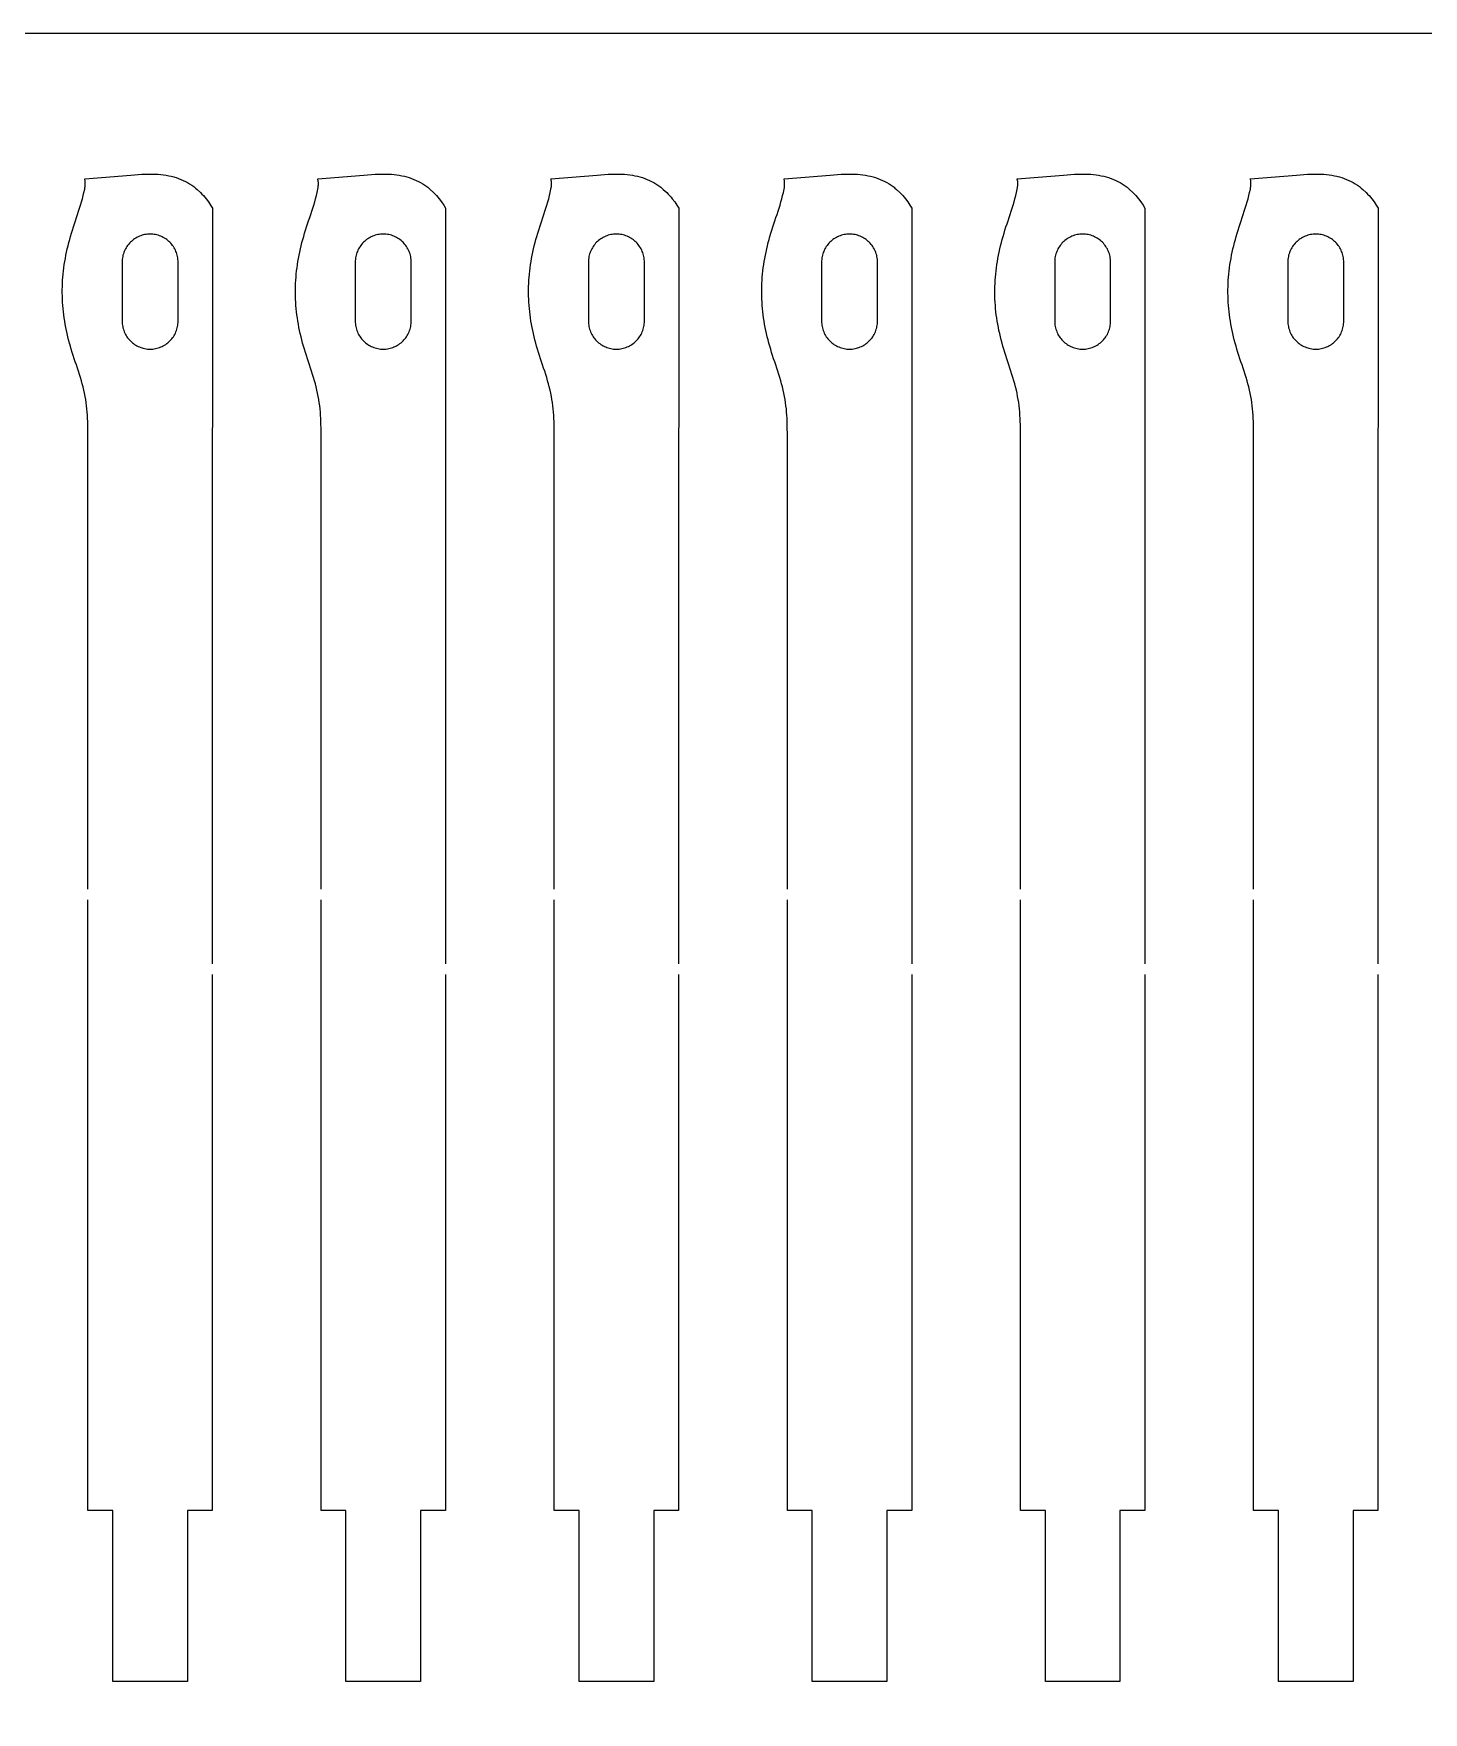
# Model space of a CAD drawing. Header units: millimetres. Extents: x 0 to 340, y 0 to 100.
# Drawn here: x 250.6 to 295.3, y 46 to 100 of the extents above; entities that cross this region are included whole.
import ezdxf

# ---------------------------------------------------------------- set-up
doc = ezdxf.new("R2010")
doc.units = ezdxf.units.MM
doc.layers.add('CUT_red', color=1, linetype='Continuous', true_color=0xff0000)
doc.layers.add('REF_delete', color=7, linetype='Continuous')

msp = doc.modelspace()

# ---------------------------------------------------------------- linework, layer by layer
at = {"layer": 'CUT_red', "true_color": 0xff0000}
for points in [[(252.325, 72.482), (252.325, 87.12), (252.323, 87.322), (252.321, 87.422), (252.318, 87.523), (252.314, 87.624), (252.308, 87.725), (252.301, 87.826), (252.292, 87.927), (252.281, 88.028), (252.267, 88.129), (252.252, 88.23), (252.234, 88.331), (252.214, 88.431), (252.192, 88.532), (252.167, 88.633), (252.141, 88.734), (252.112, 88.835), (252.082, 88.936), (252.051, 89.037), (252.018, 89.138), (251.984, 89.239), (251.951, 89.34), (251.917, 89.441), (251.884, 89.541), (251.851, 89.642), (251.82, 89.743), (251.789, 89.844), (251.759, 89.945), (251.731, 90.046), (251.704, 90.147), (251.679, 90.248), (251.655, 90.349), (251.633, 90.449), (251.613, 90.55), (251.594, 90.651), (251.577, 90.752), (251.561, 90.853), (251.547, 90.954), (251.535, 91.055), (251.525, 91.156), (251.516, 91.257), (251.51, 91.358), (251.504, 91.459), (251.501, 91.559), (251.5, 91.66), (251.5, 91.761), (251.502, 91.862), (251.505, 91.963), (251.511, 92.064), (251.518, 92.165), (251.527, 92.266), (251.538, 92.367), (251.55, 92.468), (251.564, 92.568), (251.58, 92.669), (251.598, 92.77), (251.617, 92.871), (251.638, 92.972), (251.66, 93.073), (251.684, 93.174), (251.71, 93.275), (251.737, 93.376), (251.766, 93.476), (251.795, 93.577), (251.826, 93.678), (251.858, 93.779), (251.891, 93.88), (251.924, 93.981), (251.958, 94.082), (251.992, 94.183), (252.025, 94.284), (252.057, 94.385), (252.089, 94.486), (252.119, 94.586), (252.147, 94.687), (252.173, 94.788), (252.197, 94.889), (252.22, 94.996), (252.229, 95.05), (252.232, 95.077), (252.235, 95.104), (252.237, 95.131), (252.238, 95.158), (252.238, 95.186), (252.237, 95.213), (252.235, 95.241), (252.231, 95.269), (252.225, 95.296), (252.222, 95.31), (252.219, 95.324), (253.705, 95.448), (254.061, 95.475), (254.237, 95.481), (254.413, 95.482), (254.586, 95.474), (254.671, 95.466), (254.756, 95.456), (254.839, 95.444), (254.922, 95.429), (255.003, 95.411), (255.083, 95.39), (255.161, 95.367), (255.238, 95.34), (255.313, 95.311), (255.387, 95.279), (255.458, 95.245), (255.528, 95.207), (255.596, 95.167), (255.662, 95.124), (255.726, 95.079), (255.757, 95.056), (255.787, 95.031), (255.834, 94.99), (255.943, 94.889), (255.992, 94.839), (256.038, 94.788), (256.082, 94.738), (256.124, 94.687), (256.2, 94.586), (256.27, 94.486), (256.329, 94.385), (256.329, 94.284), (256.329, 94.183), (256.329, 94.082), (256.329, 93.981), (256.329, 93.88), (256.329, 93.779), (256.329, 93.678), (256.329, 93.577), (256.329, 93.476), (256.329, 93.376), (256.329, 93.275), (256.329, 93.174), (256.329, 93.073), (256.329, 92.972), (256.329, 92.871), (256.329, 92.77), (256.329, 92.669), (256.329, 92.568), (256.329, 92.468), (256.329, 92.367), (256.329, 92.266), (256.329, 92.165), (256.329, 92.064), (256.329, 91.963), (256.329, 91.913), (256.329, 91.887), (256.329, 91.862), (256.329, 91.811), (256.329, 91.799), (256.329, 91.786), (256.329, 91.774), (256.329, 91.767), (256.329, 91.761), (256.329, 91.66), (256.329, 91.654), (256.329, 91.648), (256.329, 91.642), (256.329, 91.635), (256.329, 91.623), (256.329, 91.61), (256.329, 91.559), (256.329, 91.459), (256.329, 91.358), (256.329, 91.257), (256.329, 91.156), (256.329, 91.055), (256.329, 90.954), (256.329, 90.853), (256.329, 90.752), (256.329, 90.651), (256.329, 90.55), (256.329, 90.449), (256.329, 90.349), (256.329, 90.248), (256.329, 90.147), (256.329, 90.046), (256.329, 89.945), (256.329, 89.844), (256.329, 89.743), (256.329, 89.642), (256.329, 89.541), (256.329, 89.441), (256.329, 89.34), (256.329, 89.239), (256.329, 89.138), (256.329, 89.037), (256.329, 88.936), (256.329, 88.835), (256.329, 88.734), (256.329, 88.633), (256.329, 88.532), (256.329, 88.431), (256.329, 88.331), (256.329, 88.23), (256.329, 88.129), (256.329, 88.028), (256.329, 87.927), (256.329, 87.826), (256.329, 87.725), (256.329, 87.624), (256.329, 87.523), (256.329, 87.422), (256.326, 87.221), (256.325, 70.082)], [(259.825, 72.482), (259.825, 87.12), (259.823, 87.322), (259.821, 87.422), (259.818, 87.523), (259.814, 87.624), (259.808, 87.725), (259.801, 87.826), (259.792, 87.927), (259.781, 88.028), (259.767, 88.129), (259.752, 88.23), (259.734, 88.331), (259.714, 88.431), (259.692, 88.532), (259.667, 88.633), (259.641, 88.734), (259.612, 88.835), (259.582, 88.936), (259.551, 89.037), (259.518, 89.138), (259.484, 89.239), (259.451, 89.34), (259.417, 89.441), (259.384, 89.541), (259.351, 89.642), (259.32, 89.743), (259.289, 89.844), (259.259, 89.945), (259.231, 90.046), (259.204, 90.147), (259.179, 90.248), (259.155, 90.349), (259.133, 90.449), (259.113, 90.55), (259.094, 90.651), (259.077, 90.752), (259.061, 90.853), (259.047, 90.954), (259.035, 91.055), (259.025, 91.156), (259.016, 91.257), (259.01, 91.358), (259.004, 91.459), (259.001, 91.559), (259, 91.66), (259, 91.761), (259.002, 91.862), (259.005, 91.963), (259.011, 92.064), (259.018, 92.165), (259.027, 92.266), (259.038, 92.367), (259.05, 92.468), (259.064, 92.568), (259.08, 92.669), (259.098, 92.77), (259.117, 92.871), (259.138, 92.972), (259.16, 93.073), (259.184, 93.174), (259.21, 93.275), (259.237, 93.376), (259.266, 93.476), (259.295, 93.577), (259.326, 93.678), (259.358, 93.779), (259.391, 93.88), (259.424, 93.981), (259.458, 94.082), (259.492, 94.183), (259.525, 94.284), (259.557, 94.385), (259.589, 94.486), (259.619, 94.586), (259.647, 94.687), (259.673, 94.788), (259.697, 94.889), (259.72, 94.996), (259.729, 95.05), (259.732, 95.077), (259.735, 95.104), (259.737, 95.131), (259.738, 95.158), (259.738, 95.186), (259.737, 95.213), (259.735, 95.241), (259.731, 95.269), (259.725, 95.296), (259.722, 95.31), (259.719, 95.324), (261.205, 95.448), (261.561, 95.475), (261.737, 95.481), (261.913, 95.482), (262.086, 95.474), (262.171, 95.466), (262.256, 95.456), (262.339, 95.444), (262.422, 95.429), (262.503, 95.411), (262.583, 95.39), (262.661, 95.367), (262.738, 95.34), (262.813, 95.311), (262.887, 95.279), (262.958, 95.245), (263.028, 95.207), (263.096, 95.167), (263.162, 95.124), (263.226, 95.079), (263.257, 95.056), (263.287, 95.031), (263.334, 94.99), (263.443, 94.889), (263.492, 94.839), (263.538, 94.788), (263.582, 94.738), (263.624, 94.687), (263.7, 94.586), (263.77, 94.486), (263.829, 94.385), (263.829, 94.284), (263.829, 94.183), (263.829, 94.082), (263.829, 93.981), (263.829, 93.88), (263.829, 93.779), (263.829, 93.678), (263.829, 93.577), (263.829, 93.476), (263.829, 93.376), (263.829, 93.275), (263.829, 93.174), (263.829, 93.073), (263.829, 92.972), (263.829, 92.871), (263.829, 92.77), (263.829, 92.669), (263.829, 92.568), (263.829, 92.468), (263.829, 92.367), (263.829, 92.266), (263.829, 92.165), (263.829, 92.064), (263.829, 91.963), (263.829, 91.913), (263.829, 91.887), (263.829, 91.862), (263.829, 91.811), (263.829, 91.799), (263.829, 91.786), (263.829, 91.774), (263.829, 91.767), (263.829, 91.761), (263.829, 91.66), (263.829, 91.654), (263.829, 91.648), (263.829, 91.642), (263.829, 91.635), (263.829, 91.623), (263.829, 91.61), (263.829, 91.559), (263.829, 91.459), (263.829, 91.358), (263.829, 91.257), (263.829, 91.156), (263.829, 91.055), (263.829, 90.954), (263.829, 90.853), (263.829, 90.752), (263.829, 90.651), (263.829, 90.55), (263.829, 90.449), (263.829, 90.349), (263.829, 90.248), (263.829, 90.147), (263.829, 90.046), (263.829, 89.945), (263.829, 89.844), (263.829, 89.743), (263.829, 89.642), (263.829, 89.541), (263.829, 89.441), (263.829, 89.34), (263.829, 89.239), (263.829, 89.138), (263.829, 89.037), (263.829, 88.936), (263.829, 88.835), (263.829, 88.734), (263.829, 88.633), (263.829, 88.532), (263.829, 88.431), (263.829, 88.331), (263.829, 88.23), (263.829, 88.129), (263.829, 88.028), (263.829, 87.927), (263.829, 87.826), (263.829, 87.725), (263.829, 87.624), (263.829, 87.523), (263.829, 87.422), (263.826, 87.221), (263.825, 70.082)], [(267.325, 72.482), (267.325, 87.12), (267.323, 87.322), (267.321, 87.422), (267.318, 87.523), (267.314, 87.624), (267.308, 87.725), (267.301, 87.826), (267.292, 87.927), (267.281, 88.028), (267.267, 88.129), (267.252, 88.23), (267.234, 88.331), (267.214, 88.431), (267.192, 88.532), (267.167, 88.633), (267.141, 88.734), (267.112, 88.835), (267.082, 88.936), (267.051, 89.037), (267.018, 89.138), (266.984, 89.239), (266.951, 89.34), (266.917, 89.441), (266.884, 89.541), (266.851, 89.642), (266.82, 89.743), (266.789, 89.844), (266.759, 89.945), (266.731, 90.046), (266.704, 90.147), (266.679, 90.248), (266.655, 90.349), (266.633, 90.449), (266.613, 90.55), (266.594, 90.651), (266.577, 90.752), (266.561, 90.853), (266.547, 90.954), (266.535, 91.055), (266.525, 91.156), (266.516, 91.257), (266.51, 91.358), (266.504, 91.459), (266.501, 91.559), (266.5, 91.66), (266.5, 91.761), (266.502, 91.862), (266.505, 91.963), (266.511, 92.064), (266.518, 92.165), (266.527, 92.266), (266.538, 92.367), (266.55, 92.468), (266.564, 92.568), (266.58, 92.669), (266.598, 92.77), (266.617, 92.871), (266.638, 92.972), (266.66, 93.073), (266.684, 93.174), (266.71, 93.275), (266.737, 93.376), (266.766, 93.476), (266.795, 93.577), (266.826, 93.678), (266.858, 93.779), (266.891, 93.88), (266.924, 93.981), (266.958, 94.082), (266.992, 94.183), (267.025, 94.284), (267.057, 94.385), (267.089, 94.486), (267.119, 94.586), (267.147, 94.687), (267.173, 94.788), (267.197, 94.889), (267.22, 94.996), (267.229, 95.05), (267.232, 95.077), (267.235, 95.104), (267.237, 95.131), (267.238, 95.158), (267.238, 95.186), (267.237, 95.213), (267.235, 95.241), (267.231, 95.269), (267.225, 95.296), (267.222, 95.31), (267.219, 95.324), (268.705, 95.448), (269.061, 95.475), (269.237, 95.481), (269.413, 95.482), (269.586, 95.474), (269.671, 95.466), (269.756, 95.456), (269.839, 95.444), (269.922, 95.429), (270.003, 95.411), (270.083, 95.39), (270.161, 95.367), (270.238, 95.34), (270.313, 95.311), (270.387, 95.279), (270.458, 95.245), (270.528, 95.207), (270.596, 95.167), (270.662, 95.124), (270.726, 95.079), (270.757, 95.056), (270.787, 95.031), (270.834, 94.99), (270.943, 94.889), (270.992, 94.839), (271.038, 94.788), (271.082, 94.738), (271.124, 94.687), (271.2, 94.586), (271.27, 94.486), (271.329, 94.385), (271.329, 94.284), (271.329, 94.183), (271.329, 94.082), (271.329, 93.981), (271.329, 93.88), (271.329, 93.779), (271.329, 93.678), (271.329, 93.577), (271.329, 93.476), (271.329, 93.376), (271.329, 93.275), (271.329, 93.174), (271.329, 93.073), (271.329, 92.972), (271.329, 92.871), (271.329, 92.77), (271.329, 92.669), (271.329, 92.568), (271.329, 92.468), (271.329, 92.367), (271.329, 92.266), (271.329, 92.165), (271.329, 92.064), (271.329, 91.963), (271.329, 91.913), (271.329, 91.887), (271.329, 91.862), (271.329, 91.811), (271.329, 91.799), (271.329, 91.786), (271.329, 91.774), (271.329, 91.767), (271.329, 91.761), (271.329, 91.66), (271.329, 91.654), (271.329, 91.648), (271.329, 91.642), (271.329, 91.635), (271.329, 91.623), (271.329, 91.61), (271.329, 91.559), (271.329, 91.459), (271.329, 91.358), (271.329, 91.257), (271.329, 91.156), (271.329, 91.055), (271.329, 90.954), (271.329, 90.853), (271.329, 90.752), (271.329, 90.651), (271.329, 90.55), (271.329, 90.449), (271.329, 90.349), (271.329, 90.248), (271.329, 90.147), (271.329, 90.046), (271.329, 89.945), (271.329, 89.844), (271.329, 89.743), (271.329, 89.642), (271.329, 89.541), (271.329, 89.441), (271.329, 89.34), (271.329, 89.239), (271.329, 89.138), (271.329, 89.037), (271.329, 88.936), (271.329, 88.835), (271.329, 88.734), (271.329, 88.633), (271.329, 88.532), (271.329, 88.431), (271.329, 88.331), (271.329, 88.23), (271.329, 88.129), (271.329, 88.028), (271.329, 87.927), (271.329, 87.826), (271.329, 87.725), (271.329, 87.624), (271.329, 87.523), (271.329, 87.422), (271.326, 87.221), (271.325, 70.082)], [(274.825, 72.482), (274.825, 87.12), (274.823, 87.322), (274.821, 87.422), (274.818, 87.523), (274.814, 87.624), (274.808, 87.725), (274.801, 87.826), (274.792, 87.927), (274.781, 88.028), (274.767, 88.129), (274.752, 88.23), (274.734, 88.331), (274.714, 88.431), (274.692, 88.532), (274.667, 88.633), (274.641, 88.734), (274.612, 88.835), (274.582, 88.936), (274.551, 89.037), (274.518, 89.138), (274.484, 89.239), (274.451, 89.34), (274.417, 89.441), (274.384, 89.541), (274.351, 89.642), (274.32, 89.743), (274.289, 89.844), (274.259, 89.945), (274.231, 90.046), (274.204, 90.147), (274.179, 90.248), (274.155, 90.349), (274.133, 90.449), (274.113, 90.55), (274.094, 90.651), (274.077, 90.752), (274.061, 90.853), (274.047, 90.954), (274.035, 91.055), (274.025, 91.156), (274.016, 91.257), (274.01, 91.358), (274.004, 91.459), (274.001, 91.559), (274, 91.66), (274, 91.761), (274.002, 91.862), (274.005, 91.963), (274.011, 92.064), (274.018, 92.165), (274.027, 92.266), (274.038, 92.367), (274.05, 92.468), (274.064, 92.568), (274.08, 92.669), (274.098, 92.77), (274.117, 92.871), (274.138, 92.972), (274.16, 93.073), (274.184, 93.174), (274.21, 93.275), (274.237, 93.376), (274.266, 93.476), (274.295, 93.577), (274.326, 93.678), (274.358, 93.779), (274.391, 93.88), (274.424, 93.981), (274.458, 94.082), (274.492, 94.183), (274.525, 94.284), (274.557, 94.385), (274.589, 94.486), (274.619, 94.586), (274.647, 94.687), (274.673, 94.788), (274.697, 94.889), (274.72, 94.996), (274.729, 95.05), (274.732, 95.077), (274.735, 95.104), (274.737, 95.131), (274.738, 95.158), (274.738, 95.186), (274.737, 95.213), (274.735, 95.241), (274.731, 95.269), (274.725, 95.296), (274.722, 95.31), (274.719, 95.324), (276.205, 95.448), (276.561, 95.475), (276.737, 95.481), (276.913, 95.482), (277.086, 95.474), (277.171, 95.466), (277.256, 95.456), (277.339, 95.444), (277.422, 95.429), (277.503, 95.411), (277.583, 95.39), (277.661, 95.367), (277.738, 95.34), (277.813, 95.311), (277.887, 95.279), (277.958, 95.245), (278.028, 95.207), (278.096, 95.167), (278.162, 95.124), (278.226, 95.079), (278.257, 95.056), (278.287, 95.031), (278.334, 94.99), (278.443, 94.889), (278.492, 94.839), (278.538, 94.788), (278.582, 94.738), (278.624, 94.687), (278.7, 94.586), (278.77, 94.486), (278.829, 94.385), (278.829, 94.284), (278.829, 94.183), (278.829, 94.082), (278.829, 93.981), (278.829, 93.88), (278.829, 93.779), (278.829, 93.678), (278.829, 93.577), (278.829, 93.476), (278.829, 93.376), (278.829, 93.275), (278.829, 93.174), (278.829, 93.073), (278.829, 92.972), (278.829, 92.871), (278.829, 92.77), (278.829, 92.669), (278.829, 92.568), (278.829, 92.468), (278.829, 92.367), (278.829, 92.266), (278.829, 92.165), (278.829, 92.064), (278.829, 91.963), (278.829, 91.913), (278.829, 91.887), (278.829, 91.862), (278.829, 91.811), (278.829, 91.799), (278.829, 91.786), (278.829, 91.774), (278.829, 91.767), (278.829, 91.761), (278.829, 91.66), (278.829, 91.654), (278.829, 91.648), (278.829, 91.642), (278.829, 91.635), (278.829, 91.623), (278.829, 91.61), (278.829, 91.559), (278.829, 91.459), (278.829, 91.358), (278.829, 91.257), (278.829, 91.156), (278.829, 91.055), (278.829, 90.954), (278.829, 90.853), (278.829, 90.752), (278.829, 90.651), (278.829, 90.55), (278.829, 90.449), (278.829, 90.349), (278.829, 90.248), (278.829, 90.147), (278.829, 90.046), (278.829, 89.945), (278.829, 89.844), (278.829, 89.743), (278.829, 89.642), (278.829, 89.541), (278.829, 89.441), (278.829, 89.34), (278.829, 89.239), (278.829, 89.138), (278.829, 89.037), (278.829, 88.936), (278.829, 88.835), (278.829, 88.734), (278.829, 88.633), (278.829, 88.532), (278.829, 88.431), (278.829, 88.331), (278.829, 88.23), (278.829, 88.129), (278.829, 88.028), (278.829, 87.927), (278.829, 87.826), (278.829, 87.725), (278.829, 87.624), (278.829, 87.523), (278.829, 87.422), (278.826, 87.221), (278.825, 70.082)], [(282.325, 72.482), (282.325, 87.12), (282.323, 87.322), (282.321, 87.422), (282.318, 87.523), (282.314, 87.624), (282.308, 87.725), (282.301, 87.826), (282.292, 87.927), (282.281, 88.028), (282.267, 88.129), (282.252, 88.23), (282.234, 88.331), (282.214, 88.431), (282.192, 88.532), (282.167, 88.633), (282.141, 88.734), (282.112, 88.835), (282.082, 88.936), (282.051, 89.037), (282.018, 89.138), (281.984, 89.239), (281.951, 89.34), (281.917, 89.441), (281.884, 89.541), (281.851, 89.642), (281.82, 89.743), (281.789, 89.844), (281.759, 89.945), (281.731, 90.046), (281.704, 90.147), (281.679, 90.248), (281.655, 90.349), (281.633, 90.449), (281.613, 90.55), (281.594, 90.651), (281.577, 90.752), (281.561, 90.853), (281.547, 90.954), (281.535, 91.055), (281.525, 91.156), (281.516, 91.257), (281.51, 91.358), (281.504, 91.459), (281.501, 91.559), (281.5, 91.66), (281.5, 91.761), (281.502, 91.862), (281.505, 91.963), (281.511, 92.064), (281.518, 92.165), (281.527, 92.266), (281.538, 92.367), (281.55, 92.468), (281.564, 92.568), (281.58, 92.669), (281.598, 92.77), (281.617, 92.871), (281.638, 92.972), (281.66, 93.073), (281.684, 93.174), (281.71, 93.275), (281.737, 93.376), (281.766, 93.476), (281.795, 93.577), (281.826, 93.678), (281.858, 93.779), (281.891, 93.88), (281.924, 93.981), (281.958, 94.082), (281.992, 94.183), (282.025, 94.284), (282.057, 94.385), (282.089, 94.486), (282.119, 94.586), (282.147, 94.687), (282.173, 94.788), (282.197, 94.889), (282.22, 94.996), (282.229, 95.05), (282.232, 95.077), (282.235, 95.104), (282.237, 95.131), (282.238, 95.158), (282.238, 95.186), (282.237, 95.213), (282.235, 95.241), (282.231, 95.269), (282.225, 95.296), (282.222, 95.31), (282.219, 95.324), (283.705, 95.448), (284.061, 95.475), (284.237, 95.481), (284.413, 95.482), (284.586, 95.474), (284.671, 95.466), (284.756, 95.456), (284.839, 95.444), (284.922, 95.429), (285.003, 95.411), (285.083, 95.39), (285.161, 95.367), (285.238, 95.34), (285.313, 95.311), (285.387, 95.279), (285.458, 95.245), (285.528, 95.207), (285.596, 95.167), (285.662, 95.124), (285.726, 95.079), (285.757, 95.056), (285.787, 95.031), (285.834, 94.99), (285.943, 94.889), (285.992, 94.839), (286.038, 94.788), (286.082, 94.738), (286.124, 94.687), (286.2, 94.586), (286.27, 94.486), (286.329, 94.385), (286.329, 94.284), (286.329, 94.183), (286.329, 94.082), (286.329, 93.981), (286.329, 93.88), (286.329, 93.779), (286.329, 93.678), (286.329, 93.577), (286.329, 93.476), (286.329, 93.376), (286.329, 93.275), (286.329, 93.174), (286.329, 93.073), (286.329, 92.972), (286.329, 92.871), (286.329, 92.77), (286.329, 92.669), (286.329, 92.568), (286.329, 92.468), (286.329, 92.367), (286.329, 92.266), (286.329, 92.165), (286.329, 92.064), (286.329, 91.963), (286.329, 91.913), (286.329, 91.887), (286.329, 91.862), (286.329, 91.811), (286.329, 91.799), (286.329, 91.786), (286.329, 91.774), (286.329, 91.767), (286.329, 91.761), (286.329, 91.66), (286.329, 91.654), (286.329, 91.648), (286.329, 91.642), (286.329, 91.635), (286.329, 91.623), (286.329, 91.61), (286.329, 91.559), (286.329, 91.459), (286.329, 91.358), (286.329, 91.257), (286.329, 91.156), (286.329, 91.055), (286.329, 90.954), (286.329, 90.853), (286.329, 90.752), (286.329, 90.651), (286.329, 90.55), (286.329, 90.449), (286.329, 90.349), (286.329, 90.248), (286.329, 90.147), (286.329, 90.046), (286.329, 89.945), (286.329, 89.844), (286.329, 89.743), (286.329, 89.642), (286.329, 89.541), (286.329, 89.441), (286.329, 89.34), (286.329, 89.239), (286.329, 89.138), (286.329, 89.037), (286.329, 88.936), (286.329, 88.835), (286.329, 88.734), (286.329, 88.633), (286.329, 88.532), (286.329, 88.431), (286.329, 88.331), (286.329, 88.23), (286.329, 88.129), (286.329, 88.028), (286.329, 87.927), (286.329, 87.826), (286.329, 87.725), (286.329, 87.624), (286.329, 87.523), (286.329, 87.422), (286.326, 87.221), (286.325, 70.082)], [(289.825, 72.482), (289.825, 87.12), (289.823, 87.322), (289.821, 87.422), (289.818, 87.523), (289.814, 87.624), (289.808, 87.725), (289.801, 87.826), (289.792, 87.927), (289.781, 88.028), (289.767, 88.129), (289.752, 88.23), (289.734, 88.331), (289.714, 88.431), (289.692, 88.532), (289.667, 88.633), (289.641, 88.734), (289.612, 88.835), (289.582, 88.936), (289.551, 89.037), (289.518, 89.138), (289.484, 89.239), (289.451, 89.34), (289.417, 89.441), (289.384, 89.541), (289.351, 89.642), (289.32, 89.743), (289.289, 89.844), (289.259, 89.945), (289.231, 90.046), (289.204, 90.147), (289.179, 90.248), (289.155, 90.349), (289.133, 90.449), (289.113, 90.55), (289.094, 90.651), (289.077, 90.752), (289.061, 90.853), (289.047, 90.954), (289.035, 91.055), (289.025, 91.156), (289.016, 91.257), (289.01, 91.358), (289.004, 91.459), (289.001, 91.559), (289, 91.66), (289, 91.761), (289.002, 91.862), (289.005, 91.963), (289.011, 92.064), (289.018, 92.165), (289.027, 92.266), (289.038, 92.367), (289.05, 92.468), (289.064, 92.568), (289.08, 92.669), (289.098, 92.77), (289.117, 92.871), (289.138, 92.972), (289.16, 93.073), (289.184, 93.174), (289.21, 93.275), (289.237, 93.376), (289.266, 93.476), (289.295, 93.577), (289.326, 93.678), (289.358, 93.779), (289.391, 93.88), (289.424, 93.981), (289.458, 94.082), (289.492, 94.183), (289.525, 94.284), (289.557, 94.385), (289.589, 94.486), (289.619, 94.586), (289.647, 94.687), (289.673, 94.788), (289.697, 94.889), (289.72, 94.996), (289.729, 95.05), (289.732, 95.077), (289.735, 95.104), (289.737, 95.131), (289.738, 95.158), (289.738, 95.186), (289.737, 95.213), (289.735, 95.241), (289.731, 95.269), (289.725, 95.296), (289.722, 95.31), (289.719, 95.324), (291.205, 95.448), (291.561, 95.475), (291.737, 95.481), (291.913, 95.482), (292.086, 95.474), (292.171, 95.466), (292.256, 95.456), (292.339, 95.444), (292.422, 95.429), (292.503, 95.411), (292.583, 95.39), (292.661, 95.367), (292.738, 95.34), (292.813, 95.311), (292.887, 95.279), (292.958, 95.245), (293.028, 95.207), (293.096, 95.167), (293.162, 95.124), (293.226, 95.079), (293.257, 95.056), (293.287, 95.031), (293.334, 94.99), (293.443, 94.889), (293.492, 94.839), (293.538, 94.788), (293.582, 94.738), (293.624, 94.687), (293.7, 94.586), (293.77, 94.486), (293.829, 94.385), (293.829, 94.284), (293.829, 94.183), (293.829, 94.082), (293.829, 93.981), (293.829, 93.88), (293.829, 93.779), (293.829, 93.678), (293.829, 93.577), (293.829, 93.476), (293.829, 93.376), (293.829, 93.275), (293.829, 93.174), (293.829, 93.073), (293.829, 92.972), (293.829, 92.871), (293.829, 92.77), (293.829, 92.669), (293.829, 92.568), (293.829, 92.468), (293.829, 92.367), (293.829, 92.266), (293.829, 92.165), (293.829, 92.064), (293.829, 91.963), (293.829, 91.913), (293.829, 91.887), (293.829, 91.862), (293.829, 91.811), (293.829, 91.799), (293.829, 91.786), (293.829, 91.774), (293.829, 91.767), (293.829, 91.761), (293.829, 91.66), (293.829, 91.654), (293.829, 91.648), (293.829, 91.642), (293.829, 91.635), (293.829, 91.623), (293.829, 91.61), (293.829, 91.559), (293.829, 91.459), (293.829, 91.358), (293.829, 91.257), (293.829, 91.156), (293.829, 91.055), (293.829, 90.954), (293.829, 90.853), (293.829, 90.752), (293.829, 90.651), (293.829, 90.55), (293.829, 90.449), (293.829, 90.349), (293.829, 90.248), (293.829, 90.147), (293.829, 90.046), (293.829, 89.945), (293.829, 89.844), (293.829, 89.743), (293.829, 89.642), (293.829, 89.541), (293.829, 89.441), (293.829, 89.34), (293.829, 89.239), (293.829, 89.138), (293.829, 89.037), (293.829, 88.936), (293.829, 88.835), (293.829, 88.734), (293.829, 88.633), (293.829, 88.532), (293.829, 88.431), (293.829, 88.331), (293.829, 88.23), (293.829, 88.129), (293.829, 88.028), (293.829, 87.927), (293.829, 87.826), (293.829, 87.725), (293.829, 87.624), (293.829, 87.523), (293.829, 87.422), (293.826, 87.221), (293.825, 70.082)], [(255.225, 90.75), (255.225, 92.65), (255.224, 92.694), (255.221, 92.738), (255.215, 92.782), (255.208, 92.826), (255.198, 92.869), (255.186, 92.911), (255.172, 92.953), (255.156, 92.994), (255.139, 93.035), (255.119, 93.074), (255.097, 93.113), (255.073, 93.15), (255.048, 93.186), (255.021, 93.221), (254.992, 93.254), (254.961, 93.286), (254.929, 93.317), (254.896, 93.346), (254.861, 93.373), (254.825, 93.398), (254.788, 93.422), (254.749, 93.444), (254.71, 93.464), (254.669, 93.481), (254.628, 93.497), (254.586, 93.511), (254.544, 93.523), (254.501, 93.533), (254.457, 93.54), (254.413, 93.546), (254.369, 93.549), (254.325, 93.55), (254.281, 93.549), (254.237, 93.546), (254.193, 93.54), (254.149, 93.533), (254.106, 93.523), (254.064, 93.511), (254.022, 93.497), (253.981, 93.481), (253.94, 93.464), (253.901, 93.444), (253.862, 93.422), (253.825, 93.398), (253.789, 93.373), (253.754, 93.346), (253.721, 93.317), (253.689, 93.286), (253.658, 93.254), (253.629, 93.221), (253.602, 93.186), (253.577, 93.15), (253.553, 93.113), (253.531, 93.074), (253.511, 93.035), (253.494, 92.994), (253.478, 92.953), (253.464, 92.911), (253.452, 92.869), (253.442, 92.826), (253.435, 92.782), (253.429, 92.738), (253.426, 92.694), (253.425, 92.65), (253.425, 90.75), (253.426, 90.706), (253.429, 90.662), (253.435, 90.618), (253.442, 90.574), (253.452, 90.531), (253.464, 90.489), (253.478, 90.447), (253.494, 90.406), (253.511, 90.365), (253.531, 90.326), (253.553, 90.287), (253.577, 90.25), (253.602, 90.214), (253.629, 90.179), (253.658, 90.146), (253.689, 90.114), (253.721, 90.083), (253.754, 90.054), (253.789, 90.027), (253.825, 90.002), (253.862, 89.978), (253.901, 89.956), (253.94, 89.936), (253.981, 89.919), (254.022, 89.903), (254.064, 89.889), (254.106, 89.877), (254.149, 89.867), (254.193, 89.86), (254.237, 89.854), (254.281, 89.851), (254.325, 89.85), (254.369, 89.851), (254.413, 89.854), (254.457, 89.86), (254.501, 89.867), (254.544, 89.877), (254.586, 89.889), (254.628, 89.903), (254.669, 89.919), (254.71, 89.936), (254.749, 89.956), (254.788, 89.978), (254.825, 90.002), (254.861, 90.027), (254.896, 90.054), (254.929, 90.083), (254.961, 90.114), (254.992, 90.146), (255.021, 90.179), (255.048, 90.214), (255.073, 90.25), (255.097, 90.287), (255.119, 90.326), (255.139, 90.365), (255.156, 90.406), (255.172, 90.447), (255.186, 90.489), (255.198, 90.531), (255.208, 90.574), (255.215, 90.618), (255.221, 90.662), (255.224, 90.706), (255.225, 90.75)], [(262.725, 90.75), (262.725, 92.65), (262.724, 92.694), (262.721, 92.738), (262.715, 92.782), (262.708, 92.826), (262.698, 92.869), (262.686, 92.911), (262.672, 92.953), (262.656, 92.994), (262.639, 93.035), (262.619, 93.074), (262.597, 93.113), (262.573, 93.15), (262.548, 93.186), (262.521, 93.221), (262.492, 93.254), (262.461, 93.286), (262.429, 93.317), (262.396, 93.346), (262.361, 93.373), (262.325, 93.398), (262.288, 93.422), (262.249, 93.444), (262.21, 93.464), (262.169, 93.481), (262.128, 93.497), (262.086, 93.511), (262.044, 93.523), (262.001, 93.533), (261.957, 93.54), (261.913, 93.546), (261.869, 93.549), (261.825, 93.55), (261.781, 93.549), (261.737, 93.546), (261.693, 93.54), (261.649, 93.533), (261.606, 93.523), (261.564, 93.511), (261.522, 93.497), (261.481, 93.481), (261.44, 93.464), (261.401, 93.444), (261.362, 93.422), (261.325, 93.398), (261.289, 93.373), (261.254, 93.346), (261.221, 93.317), (261.189, 93.286), (261.158, 93.254), (261.129, 93.221), (261.102, 93.186), (261.077, 93.15), (261.053, 93.113), (261.031, 93.074), (261.011, 93.035), (260.994, 92.994), (260.978, 92.953), (260.964, 92.911), (260.952, 92.869), (260.942, 92.826), (260.935, 92.782), (260.929, 92.738), (260.926, 92.694), (260.925, 92.65), (260.925, 90.75), (260.926, 90.706), (260.929, 90.662), (260.935, 90.618), (260.942, 90.574), (260.952, 90.531), (260.964, 90.489), (260.978, 90.447), (260.994, 90.406), (261.011, 90.365), (261.031, 90.326), (261.053, 90.287), (261.077, 90.25), (261.102, 90.214), (261.129, 90.179), (261.158, 90.146), (261.189, 90.114), (261.221, 90.083), (261.254, 90.054), (261.289, 90.027), (261.325, 90.002), (261.362, 89.978), (261.401, 89.956), (261.44, 89.936), (261.481, 89.919), (261.522, 89.903), (261.564, 89.889), (261.606, 89.877), (261.649, 89.867), (261.693, 89.86), (261.737, 89.854), (261.781, 89.851), (261.825, 89.85), (261.869, 89.851), (261.913, 89.854), (261.957, 89.86), (262.001, 89.867), (262.044, 89.877), (262.086, 89.889), (262.128, 89.903), (262.169, 89.919), (262.21, 89.936), (262.249, 89.956), (262.288, 89.978), (262.325, 90.002), (262.361, 90.027), (262.396, 90.054), (262.429, 90.083), (262.461, 90.114), (262.492, 90.146), (262.521, 90.179), (262.548, 90.214), (262.573, 90.25), (262.597, 90.287), (262.619, 90.326), (262.639, 90.365), (262.656, 90.406), (262.672, 90.447), (262.686, 90.489), (262.698, 90.531), (262.708, 90.574), (262.715, 90.618), (262.721, 90.662), (262.724, 90.706), (262.725, 90.75)], [(270.225, 90.75), (270.225, 92.65), (270.224, 92.694), (270.221, 92.738), (270.215, 92.782), (270.208, 92.826), (270.198, 92.869), (270.186, 92.911), (270.172, 92.953), (270.156, 92.994), (270.139, 93.035), (270.119, 93.074), (270.097, 93.113), (270.073, 93.15), (270.048, 93.186), (270.021, 93.221), (269.992, 93.254), (269.961, 93.286), (269.929, 93.317), (269.896, 93.346), (269.861, 93.373), (269.825, 93.398), (269.788, 93.422), (269.749, 93.444), (269.71, 93.464), (269.669, 93.481), (269.628, 93.497), (269.586, 93.511), (269.544, 93.523), (269.501, 93.533), (269.457, 93.54), (269.413, 93.546), (269.369, 93.549), (269.325, 93.55), (269.281, 93.549), (269.237, 93.546), (269.193, 93.54), (269.149, 93.533), (269.106, 93.523), (269.064, 93.511), (269.022, 93.497), (268.981, 93.481), (268.94, 93.464), (268.901, 93.444), (268.862, 93.422), (268.825, 93.398), (268.789, 93.373), (268.754, 93.346), (268.721, 93.317), (268.689, 93.286), (268.658, 93.254), (268.629, 93.221), (268.602, 93.186), (268.577, 93.15), (268.553, 93.113), (268.531, 93.074), (268.511, 93.035), (268.494, 92.994), (268.478, 92.953), (268.464, 92.911), (268.452, 92.869), (268.442, 92.826), (268.435, 92.782), (268.429, 92.738), (268.426, 92.694), (268.425, 92.65), (268.425, 90.75), (268.426, 90.706), (268.429, 90.662), (268.435, 90.618), (268.442, 90.574), (268.452, 90.531), (268.464, 90.489), (268.478, 90.447), (268.494, 90.406), (268.511, 90.365), (268.531, 90.326), (268.553, 90.287), (268.577, 90.25), (268.602, 90.214), (268.629, 90.179), (268.658, 90.146), (268.689, 90.114), (268.721, 90.083), (268.754, 90.054), (268.789, 90.027), (268.825, 90.002), (268.862, 89.978), (268.901, 89.956), (268.94, 89.936), (268.981, 89.919), (269.022, 89.903), (269.064, 89.889), (269.106, 89.877), (269.149, 89.867), (269.193, 89.86), (269.237, 89.854), (269.281, 89.851), (269.325, 89.85), (269.369, 89.851), (269.413, 89.854), (269.457, 89.86), (269.501, 89.867), (269.544, 89.877), (269.586, 89.889), (269.628, 89.903), (269.669, 89.919), (269.71, 89.936), (269.749, 89.956), (269.788, 89.978), (269.825, 90.002), (269.861, 90.027), (269.896, 90.054), (269.929, 90.083), (269.961, 90.114), (269.992, 90.146), (270.021, 90.179), (270.048, 90.214), (270.073, 90.25), (270.097, 90.287), (270.119, 90.326), (270.139, 90.365), (270.156, 90.406), (270.172, 90.447), (270.186, 90.489), (270.198, 90.531), (270.208, 90.574), (270.215, 90.618), (270.221, 90.662), (270.224, 90.706), (270.225, 90.75)], [(277.725, 90.75), (277.725, 92.65), (277.724, 92.694), (277.721, 92.738), (277.715, 92.782), (277.708, 92.826), (277.698, 92.869), (277.686, 92.911), (277.672, 92.953), (277.656, 92.994), (277.639, 93.035), (277.619, 93.074), (277.597, 93.113), (277.573, 93.15), (277.548, 93.186), (277.521, 93.221), (277.492, 93.254), (277.461, 93.286), (277.429, 93.317), (277.396, 93.346), (277.361, 93.373), (277.325, 93.398), (277.288, 93.422), (277.249, 93.444), (277.21, 93.464), (277.169, 93.481), (277.128, 93.497), (277.086, 93.511), (277.044, 93.523), (277.001, 93.533), (276.957, 93.54), (276.913, 93.546), (276.869, 93.549), (276.825, 93.55), (276.781, 93.549), (276.737, 93.546), (276.693, 93.54), (276.649, 93.533), (276.606, 93.523), (276.564, 93.511), (276.522, 93.497), (276.481, 93.481), (276.44, 93.464), (276.401, 93.444), (276.362, 93.422), (276.325, 93.398), (276.289, 93.373), (276.254, 93.346), (276.221, 93.317), (276.189, 93.286), (276.158, 93.254), (276.129, 93.221), (276.102, 93.186), (276.077, 93.15), (276.053, 93.113), (276.031, 93.074), (276.011, 93.035), (275.994, 92.994), (275.978, 92.953), (275.964, 92.911), (275.952, 92.869), (275.942, 92.826), (275.935, 92.782), (275.929, 92.738), (275.926, 92.694), (275.925, 92.65), (275.925, 90.75), (275.926, 90.706), (275.929, 90.662), (275.935, 90.618), (275.942, 90.574), (275.952, 90.531), (275.964, 90.489), (275.978, 90.447), (275.994, 90.406), (276.011, 90.365), (276.031, 90.326), (276.053, 90.287), (276.077, 90.25), (276.102, 90.214), (276.129, 90.179), (276.158, 90.146), (276.189, 90.114), (276.221, 90.083), (276.254, 90.054), (276.289, 90.027), (276.325, 90.002), (276.362, 89.978), (276.401, 89.956), (276.44, 89.936), (276.481, 89.919), (276.522, 89.903), (276.564, 89.889), (276.606, 89.877), (276.649, 89.867), (276.693, 89.86), (276.737, 89.854), (276.781, 89.851), (276.825, 89.85), (276.869, 89.851), (276.913, 89.854), (276.957, 89.86), (277.001, 89.867), (277.044, 89.877), (277.086, 89.889), (277.128, 89.903), (277.169, 89.919), (277.21, 89.936), (277.249, 89.956), (277.288, 89.978), (277.325, 90.002), (277.361, 90.027), (277.396, 90.054), (277.429, 90.083), (277.461, 90.114), (277.492, 90.146), (277.521, 90.179), (277.548, 90.214), (277.573, 90.25), (277.597, 90.287), (277.619, 90.326), (277.639, 90.365), (277.656, 90.406), (277.672, 90.447), (277.686, 90.489), (277.698, 90.531), (277.708, 90.574), (277.715, 90.618), (277.721, 90.662), (277.724, 90.706), (277.725, 90.75)], [(285.225, 90.75), (285.225, 92.65), (285.224, 92.694), (285.221, 92.738), (285.215, 92.782), (285.208, 92.826), (285.198, 92.869), (285.186, 92.911), (285.172, 92.953), (285.156, 92.994), (285.139, 93.035), (285.119, 93.074), (285.097, 93.113), (285.073, 93.15), (285.048, 93.186), (285.021, 93.221), (284.992, 93.254), (284.961, 93.286), (284.929, 93.317), (284.896, 93.346), (284.861, 93.373), (284.825, 93.398), (284.788, 93.422), (284.749, 93.444), (284.71, 93.464), (284.669, 93.481), (284.628, 93.497), (284.586, 93.511), (284.544, 93.523), (284.501, 93.533), (284.457, 93.54), (284.413, 93.546), (284.369, 93.549), (284.325, 93.55), (284.281, 93.549), (284.237, 93.546), (284.193, 93.54), (284.149, 93.533), (284.106, 93.523), (284.064, 93.511), (284.022, 93.497), (283.981, 93.481), (283.94, 93.464), (283.901, 93.444), (283.862, 93.422), (283.825, 93.398), (283.789, 93.373), (283.754, 93.346), (283.721, 93.317), (283.689, 93.286), (283.658, 93.254), (283.629, 93.221), (283.602, 93.186), (283.577, 93.15), (283.553, 93.113), (283.531, 93.074), (283.511, 93.035), (283.494, 92.994), (283.478, 92.953), (283.464, 92.911), (283.452, 92.869), (283.442, 92.826), (283.435, 92.782), (283.429, 92.738), (283.426, 92.694), (283.425, 92.65), (283.425, 90.75), (283.426, 90.706), (283.429, 90.662), (283.435, 90.618), (283.442, 90.574), (283.452, 90.531), (283.464, 90.489), (283.478, 90.447), (283.494, 90.406), (283.511, 90.365), (283.531, 90.326), (283.553, 90.287), (283.577, 90.25), (283.602, 90.214), (283.629, 90.179), (283.658, 90.146), (283.689, 90.114), (283.721, 90.083), (283.754, 90.054), (283.789, 90.027), (283.825, 90.002), (283.862, 89.978), (283.901, 89.956), (283.94, 89.936), (283.981, 89.919), (284.022, 89.903), (284.064, 89.889), (284.106, 89.877), (284.149, 89.867), (284.193, 89.86), (284.237, 89.854), (284.281, 89.851), (284.325, 89.85), (284.369, 89.851), (284.413, 89.854), (284.457, 89.86), (284.501, 89.867), (284.544, 89.877), (284.586, 89.889), (284.628, 89.903), (284.669, 89.919), (284.71, 89.936), (284.749, 89.956), (284.788, 89.978), (284.825, 90.002), (284.861, 90.027), (284.896, 90.054), (284.929, 90.083), (284.961, 90.114), (284.992, 90.146), (285.021, 90.179), (285.048, 90.214), (285.073, 90.25), (285.097, 90.287), (285.119, 90.326), (285.139, 90.365), (285.156, 90.406), (285.172, 90.447), (285.186, 90.489), (285.198, 90.531), (285.208, 90.574), (285.215, 90.618), (285.221, 90.662), (285.224, 90.706), (285.225, 90.75)], [(292.725, 90.75), (292.725, 92.65), (292.724, 92.694), (292.721, 92.738), (292.715, 92.782), (292.708, 92.826), (292.698, 92.869), (292.686, 92.911), (292.672, 92.953), (292.656, 92.994), (292.639, 93.035), (292.619, 93.074), (292.597, 93.113), (292.573, 93.15), (292.548, 93.186), (292.521, 93.221), (292.492, 93.254), (292.461, 93.286), (292.429, 93.317), (292.396, 93.346), (292.361, 93.373), (292.325, 93.398), (292.288, 93.422), (292.249, 93.444), (292.21, 93.464), (292.169, 93.481), (292.128, 93.497), (292.086, 93.511), (292.044, 93.523), (292.001, 93.533), (291.957, 93.54), (291.913, 93.546), (291.869, 93.549), (291.825, 93.55), (291.781, 93.549), (291.737, 93.546), (291.693, 93.54), (291.649, 93.533), (291.606, 93.523), (291.564, 93.511), (291.522, 93.497), (291.481, 93.481), (291.44, 93.464), (291.401, 93.444), (291.362, 93.422), (291.325, 93.398), (291.289, 93.373), (291.254, 93.346), (291.221, 93.317), (291.189, 93.286), (291.158, 93.254), (291.129, 93.221), (291.102, 93.186), (291.077, 93.15), (291.053, 93.113), (291.031, 93.074), (291.011, 93.035), (290.994, 92.994), (290.978, 92.953), (290.964, 92.911), (290.952, 92.869), (290.942, 92.826), (290.935, 92.782), (290.929, 92.738), (290.926, 92.694), (290.925, 92.65), (290.925, 90.75), (290.926, 90.706), (290.929, 90.662), (290.935, 90.618), (290.942, 90.574), (290.952, 90.531), (290.964, 90.489), (290.978, 90.447), (290.994, 90.406), (291.011, 90.365), (291.031, 90.326), (291.053, 90.287), (291.077, 90.25), (291.102, 90.214), (291.129, 90.179), (291.158, 90.146), (291.189, 90.114), (291.221, 90.083), (291.254, 90.054), (291.289, 90.027), (291.325, 90.002), (291.362, 89.978), (291.401, 89.956), (291.44, 89.936), (291.481, 89.919), (291.522, 89.903), (291.564, 89.889), (291.606, 89.877), (291.649, 89.867), (291.693, 89.86), (291.737, 89.854), (291.781, 89.851), (291.825, 89.85), (291.869, 89.851), (291.913, 89.854), (291.957, 89.86), (292.001, 89.867), (292.044, 89.877), (292.086, 89.889), (292.128, 89.903), (292.169, 89.919), (292.21, 89.936), (292.249, 89.956), (292.288, 89.978), (292.325, 90.002), (292.361, 90.027), (292.396, 90.054), (292.429, 90.083), (292.461, 90.114), (292.492, 90.146), (292.521, 90.179), (292.548, 90.214), (292.573, 90.25), (292.597, 90.287), (292.619, 90.326), (292.639, 90.365), (292.656, 90.406), (292.672, 90.447), (292.686, 90.489), (292.698, 90.531), (292.708, 90.574), (292.715, 90.618), (292.721, 90.662), (292.724, 90.706), (292.725, 90.75)], [(253.125, 47), (253.125, 52.5), (252.325, 52.5), (252.325, 55.5), (252.325, 55.51), (252.325, 70.5), (252.325, 72.132)], [(260.625, 47), (260.625, 52.5), (259.825, 52.5), (259.825, 55.5), (259.825, 55.51), (259.825, 70.5), (259.825, 72.132)], [(268.125, 47), (268.125, 52.5), (267.325, 52.5), (267.325, 55.5), (267.325, 55.51), (267.325, 70.5), (267.325, 72.132)], [(275.625, 47), (275.625, 52.5), (274.825, 52.5), (274.825, 55.5), (274.825, 55.51), (274.825, 70.5), (274.825, 72.132)], [(283.125, 47), (283.125, 52.5), (282.325, 52.5), (282.325, 55.5), (282.325, 55.51), (282.325, 70.5), (282.325, 72.132)], [(290.625, 47), (290.625, 52.5), (289.825, 52.5), (289.825, 55.5), (289.825, 55.51), (289.825, 70.5), (289.825, 72.132)], [(256.325, 69.732), (256.325, 55.5), (256.325, 52.5), (255.525, 52.5), (255.525, 47), (253.125, 47)], [(263.825, 69.732), (263.825, 55.5), (263.825, 52.5), (263.025, 52.5), (263.025, 47), (260.625, 47)], [(271.325, 69.732), (271.325, 55.5), (271.325, 52.5), (270.525, 52.5), (270.525, 47), (268.125, 47)], [(278.825, 69.732), (278.825, 55.5), (278.825, 52.5), (278.025, 52.5), (278.025, 47), (275.625, 47)], [(286.325, 69.732), (286.325, 55.5), (286.325, 52.5), (285.525, 52.5), (285.525, 47), (283.125, 47)], [(293.825, 69.732), (293.825, 55.5), (293.825, 52.5), (293.025, 52.5), (293.025, 47), (290.625, 47)]]:
    msp.add_lwpolyline(points, dxfattribs=at)
at = {"layer": 'REF_delete'}
msp.add_lwpolyline([(340, 0), (340, 100), (0, 100), (0, 0), (340, 0)], dxfattribs=at)

doc.saveas('drawing.dxf')
